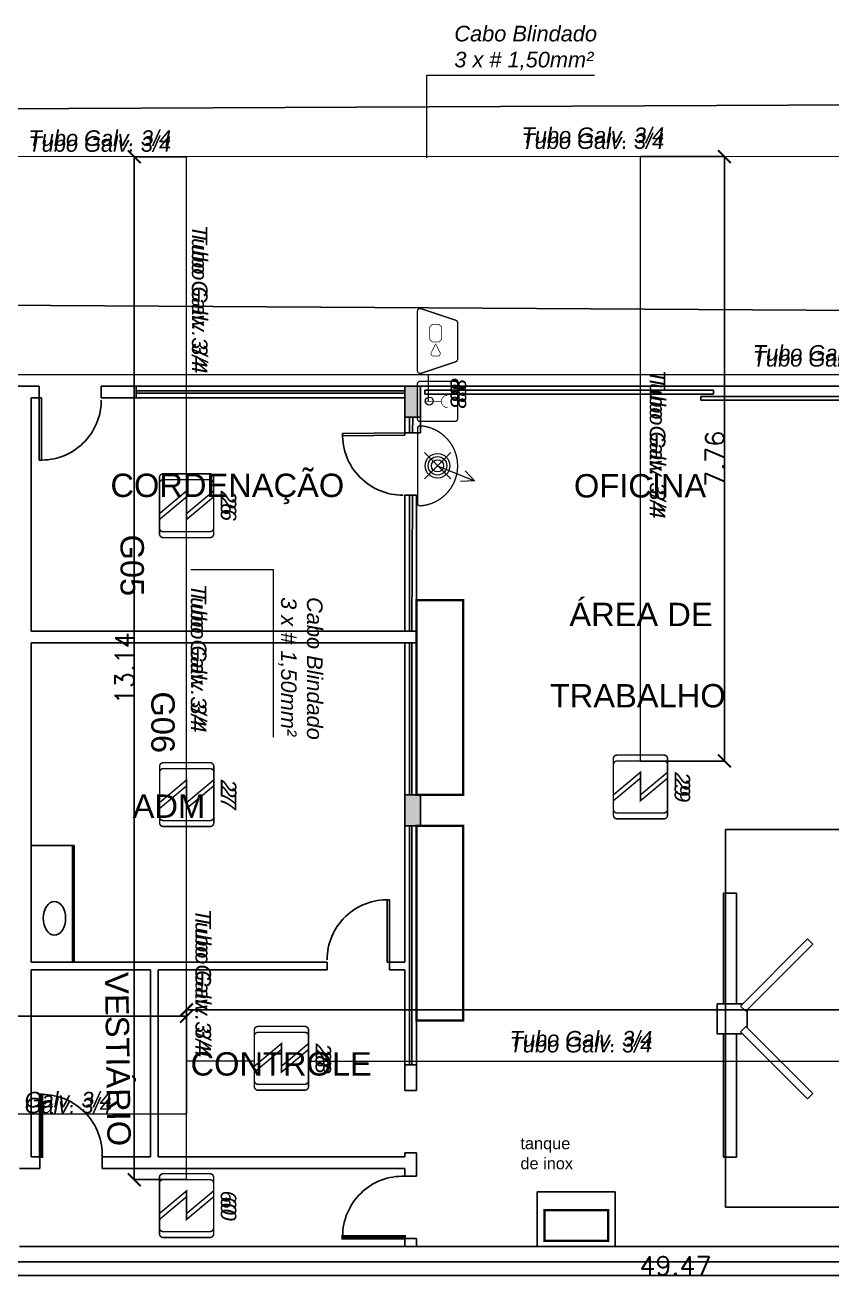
# Model space of a CAD drawing. Header units: metres. Extents: x -331 to 2982, y 362 to 2539.
# Drawn here: x 2914.43 to 2924.8, y 1408.17 to 1424.24 of the extents above; entities that cross this region are included whole.
import ezdxf
from ezdxf.enums import TextEntityAlignment as Align

# ---------------------------------------------------------------- set-up
doc = ezdxf.new("R2010")
doc.units = ezdxf.units.M
doc.layers.get('0').update_dxf_attribs({"color": 251})
doc.layers.get('Defpoints').update_dxf_attribs({"color": 251})
for name, color, linetype in [('CX', 251, 'Continuous'), ('DET. FUMAÇA', 1, 'Continuous'), ('Div', 251, 'Continuous'), ('Pis', 251, 'Continuous')]:
    doc.layers.add(name, color=color, linetype=linetype)
doc.styles.add('ARIAL', font='arial.ttf')
doc.styles.add('COTA', font='simplex.shx')
doc.styles.add('DESTAQUE', font='arial.ttf', dxfattribs={"height": 0.4})
doc.styles.get("Standard").update_dxf_attribs({"font": 'arial.ttf', "height": 0.3})
doc.styles.add('style2', font='arial.ttf', dxfattribs={"height": 0.45})
doc.dimstyles.new('EXEC_75', dxfattribs={"dimscale": 75, "dimtxt": 0.0032, "dimasz": 0.0022, "dimexe": 0, "dimexo": 0, "dimgap": 5e-05, "dimtad": 1, "dimzin": 4, "dimdsep": 46, "dimtxsty": 'COTA', "dimblk": 'ARCHTICK', "dimcen": 0, "dimclrd": 1, "dimclre": 1, "dimclrt": 2, "dimazin": 0, "dimtfac": 1, "dimtix": 1, "dimtmove": 2, "dimatfit": 3, "dimldrblk": 'DOT', "dimfxl": 1, "dimtvp": 1, "dimtolj": 1, "dimtzin": 0, "dimarcsym": 0})

# ---------------------------------------------------------------- blocks, each defined once
blk = doc.blocks.new('porta .8')
at = {"layer": 'CX', "ltscale": 8}
blk.add_lwpolyline([(0.03, 0), (0, 0), (0, 0.8), (0.03, 0.8)], close=True, dxfattribs=at)
at = {"layer": 'CX', "color": 1, "ltscale": 8}
blk.add_arc((0.029, 0.03), 0.771, 0, 92.1894, dxfattribs=at)
blk = doc.blocks.new('Detector de fumaça')
at = {"layer": 'DET. FUMAÇA', "linetype": 'Continuous', "lineweight": 15, "const_width": 0.0187}
blk.add_lwpolyline([(774.599, 539.816), (775.249, 539.816, -0.414214), (775.296, 539.769), (775.296, 539.167, -0.414214), (775.249, 539.12), (774.599, 539.12, -0.414214), (774.553, 539.167), (774.553, 539.769, -0.414214)], format="xyb", close=True, dxfattribs=at)
blk.add_lwpolyline([(774.773, 539.816), (775.064, 539.468), (774.773, 539.468), (775.064, 539.12)], dxfattribs=at)
blk = doc.blocks.new('WEW')
at = {"color": 1, "lineweight": 0, "true_color": 0xe60000}
for p, q in [((1781.244, 994.005), (1781.439, 994.482)), ((1781.439, 994.482), (1781.308, 994.36)), ((1781.439, 994.482), (1781.447, 994.302)), ((1781.075, 994.175), (1781.413, 993.836)), ((1781.413, 994.175), (1781.075, 993.836))]:
    blk.add_line(p, q, dxfattribs=at)
at = {"color": 1, "true_color": 0xe60000, "const_width": 0.0172}
for points in [[(1779.259, 993.747), (1780.023, 993.747, 0.511918), (1780.056, 993.793), (1779.907, 994.24, 0.322823), (1779.874, 994.263), (1779.408, 994.263, 0.322823), (1779.375, 994.24), (1779.226, 993.793, 0.511918)], [(1780.193, 994.263), (1780.641, 994.263, -0.414214), (1780.675, 994.229), (1780.675, 993.782, -0.414214), (1780.641, 993.747), (1780.193, 993.747, -0.414214), (1780.159, 993.782), (1780.159, 994.229, -0.414214)], [(1780.764, 993.748), (1781.724, 993.748, 0.435311), (1781.759, 993.784, 0.930949), (1780.73, 993.784, 0.435311)]]:
    blk.add_lwpolyline(points, format="xyb", close=True, dxfattribs=at)
at = {"color": 1, "true_color": 0xe60000, "const_width": 0.0086}
for points in [[(1780.336, 994.135), (1780.338, 994.117), (1780.344, 994.099), (1780.351, 994.088), (1780.365, 994.073), (1780.373, 994.067), (1780.386, 994.06), (1780.397, 994.057), (1780.413, 994.055), (1780.421, 994.055), (1780.431, 994.056), (1780.45, 994.062), (1780.464, 994.07), (1780.477, 994.082), (1780.488, 994.096), (1780.494, 994.11), (1780.497, 994.122), (1780.498, 994.13), (1780.498, 994.136)], [(1780.417, 993.837), (1780.417, 994.055)]]:
    blk.add_lwpolyline(points, dxfattribs=at)
for points in [[(1779.463, 994.06), (1779.617, 994.06), (1779.652, 994.026), (1779.652, 993.936), (1779.617, 993.902), (1779.463, 993.902), (1779.428, 993.936), (1779.428, 994.026)], [(1779.832, 993.936), (1779.832, 994.026), (1779.802, 994.044), (1779.679, 993.981), (1779.802, 993.918)]]:
    blk.add_lwpolyline(points, close=True, dxfattribs=at)
at = {"color": 1, "lineweight": 0, "true_color": 0xe60000}
for radius in [0.158, 0.119, 0.0774]:
    blk.add_circle((1781.244, 994.005), radius, dxfattribs=at)
blk = doc.blocks.new('derw')
at = {"layer": 'Div', "color": 2, "linetype": 'Continuous', "lineweight": 15}
blk.add_lwpolyline([(814.419, 2191.53), (814.419, 2192.589), (816.571, 2192.589)], dxfattribs=at)
at = {"layer": 'Div', "color": 2, "linetype": 'Continuous', "lineweight": 15, "insert": (814.772, 2193.224), "char_height": 0.2, "attachment_point": 1}
blk.add_mtext_dynamic_manual_height_columns('{\\fArial|b0|i1|c0|p34;Cabo Blindado \\P3 x # 1,50mm²}', width=13.3188, gutter_width=2.5, heights=[0], dxfattribs=at)
blk = doc.blocks.new('_ARCHTICK')
at = {"color": 0, "linetype": 'ByBlock', "const_width": 0.15}
blk.add_lwpolyline([(-0.5, -0.5), (0.5, 0.5)], dxfattribs=at)
blk = doc.blocks.new('*D131')
at = {"color": 1, "linetype": 'Continuous', "lineweight": -2, "transparency": 16777216}
for p, q in [((2898.053, 1407.716), (2898.053, 1408.178)), ((2947.522, 1408.178), (2898.053, 1408.178)), ((2947.522, 1407.716), (2947.522, 1408.178))]:
    blk.add_line(p, q, dxfattribs=at)
at = {"layer": 'Defpoints', "color": 0, "transparency": 16777216}
for p in [(2898.053, 1408.178), (2898.053, 1407.716), (2947.522, 1407.716)]:
    blk.add_point(p, dxfattribs=at)
at = {"color": 1, "lineweight": -2, "transparency": 16777216, "xscale": 0.165, "yscale": 0.165, "zscale": 0.165, "rotation": 180}
blk.add_blockref('_ARCHTICK', (2898.053, 1408.178), dxfattribs=at)
at = {"color": 1, "lineweight": -2, "transparency": 16777216, "xscale": 0.165, "yscale": 0.165, "zscale": 0.165}
blk.add_blockref('_ARCHTICK', (2947.522, 1408.178), dxfattribs=at)
at = {"color": 2, "lineweight": 15, "transparency": 16777216, "insert": (2922.787, 1408.302), "char_height": 0.24, "attachment_point": 5, "style": 'COTA'}
blk.add_mtext('\\A1;49.47', dxfattribs=at)
blk = doc.blocks.new('_Dot')
at = {"color": 0, "linetype": 'ByBlock', "lineweight": -2}
blk.add_line((-0.5, 0), (-1, 0), dxfattribs=at)
at = {"color": 0, "linetype": 'ByBlock', "const_width": 0.5}
blk.add_lwpolyline([(-0.25, 0, 1), (0.25, 0, 1)], format="xyb", close=True, dxfattribs=at)
blk = doc.blocks.new('*D132')
at = {"color": 1, "linetype": 'Continuous', "lineweight": -2, "transparency": 16777216}
for p, q in [((2916.507, 1410.928), (2916.507, 1411.589)), ((2916.507, 1411.589), (2937.716, 1411.589)), ((2937.716, 1410.928), (2937.716, 1411.589))]:
    blk.add_line(p, q, dxfattribs=at)
at = {"layer": 'Defpoints', "color": 0, "transparency": 16777216}
for p in [(2937.716, 1411.589), (2916.507, 1410.928), (2937.716, 1410.928)]:
    blk.add_point(p, dxfattribs=at)
at = {"color": 1, "lineweight": -2, "transparency": 16777216, "xscale": 0.165, "yscale": 0.165, "zscale": 0.165, "rotation": 180}
blk.add_blockref('_ARCHTICK', (2916.507, 1411.589), dxfattribs=at)
at = {"color": 1, "lineweight": -2, "transparency": 16777216, "xscale": 0.165, "yscale": 0.165, "zscale": 0.165}
blk.add_blockref('_ARCHTICK', (2937.716, 1411.589), dxfattribs=at)
at = {"color": 2, "lineweight": 15, "transparency": 16777216, "insert": (2927.112, 1411.712), "char_height": 0.24, "attachment_point": 5, "style": 'COTA'}
blk.add_mtext('\\A1;21.21', dxfattribs=at)
blk = doc.blocks.new('*D133')
at = {"color": 1, "linetype": 'Continuous', "lineweight": -2, "transparency": 16777216}
for p, q in [((2922.338, 1422.548), (2923.417, 1422.548)), ((2923.417, 1414.784), (2923.417, 1422.548)), ((2922.338, 1414.784), (2923.417, 1414.784))]:
    blk.add_line(p, q, dxfattribs=at)
at = {"layer": 'Defpoints', "color": 0, "transparency": 16777216}
for p in [(2922.338, 1422.548), (2923.417, 1422.548), (2922.338, 1414.784)]:
    blk.add_point(p, dxfattribs=at)
at = {"color": 1, "lineweight": -2, "transparency": 16777216, "xscale": 0.165, "yscale": 0.165, "zscale": 0.165}
for p, rotation in [((2923.417, 1422.548), 90), ((2923.417, 1414.784), 270)]:
    blk.add_blockref('_ARCHTICK', p, dxfattribs=dict(at, rotation=rotation))
at = {"color": 2, "lineweight": 15, "transparency": 16777216, "insert": (2923.293, 1418.666), "char_height": 0.24, "attachment_point": 5, "rotation": 90, "style": 'COTA'}
blk.add_mtext('\\A1;7.76', dxfattribs=at)
blk = doc.blocks.new('*D134')
at = {"color": 1, "linetype": 'Continuous', "lineweight": -2, "transparency": 16777216}
for p, q in [((2916.507, 1422.546), (2915.835, 1422.546)), ((2915.835, 1422.546), (2915.835, 1409.407)), ((2916.507, 1409.407), (2915.835, 1409.407))]:
    blk.add_line(p, q, dxfattribs=at)
at = {"layer": 'Defpoints', "color": 0, "transparency": 16777216}
for p in [(2916.507, 1422.546), (2915.835, 1409.407), (2916.507, 1409.407)]:
    blk.add_point(p, dxfattribs=at)
at = {"color": 1, "lineweight": -2, "transparency": 16777216, "xscale": 0.165, "yscale": 0.165, "zscale": 0.165}
for p, rotation in [((2915.835, 1422.546), 90), ((2915.835, 1409.407), 270)]:
    blk.add_blockref('_ARCHTICK', p, dxfattribs=dict(at, rotation=rotation))
at = {"color": 2, "lineweight": 15, "transparency": 16777216, "insert": (2915.711, 1415.977), "char_height": 0.24, "attachment_point": 5, "rotation": 90, "style": 'COTA'}
blk.add_mtext('\\A1;13.14', dxfattribs=at)
blk = doc.blocks.new('*D137')
at = {"color": 1, "linetype": 'Continuous', "lineweight": -2, "transparency": 16777216}
for p, q in [((2928.01, 1423.227), (2881.415, 1423.009)), ((2928.013, 1422.617), (2928.01, 1423.227)), ((2881.418, 1422.399), (2881.415, 1423.009))]:
    blk.add_line(p, q, dxfattribs=at)
at = {"layer": 'Defpoints', "color": 0, "transparency": 16777216}
for p in [(2881.415, 1423.009), (2928.013, 1422.617), (2881.418, 1422.399)]:
    blk.add_point(p, dxfattribs=at)
at = {"color": 1, "lineweight": -2, "transparency": 16777216, "xscale": 0.165, "yscale": 0.165, "zscale": 0.165}
for p, rotation in [((2928.01, 1423.227), 0.2676024651313921), ((2881.415, 1423.009), 180.2676024651314)]:
    blk.add_blockref('_ARCHTICK', p, dxfattribs=dict(at, rotation=rotation))
at = {"color": 2, "lineweight": 15, "transparency": 16777216, "insert": (2904.712, 1423.242), "char_height": 0.24, "attachment_point": 5, "rotation": 0.2676, "style": 'COTA'}
blk.add_mtext('\\A1;46.60', dxfattribs=at)
blk = doc.blocks.new('*D142')
at = {"color": 1, "linetype": 'Continuous', "lineweight": -2, "transparency": 16777216}
for p, q in [((2881.964, 1419.745), (2881.97, 1420.829)), ((2881.97, 1420.829), (2939.157, 1420.487)), ((2939.15, 1419.403), (2939.157, 1420.487))]:
    blk.add_line(p, q, dxfattribs=at)
at = {"layer": 'Defpoints', "color": 0, "transparency": 16777216}
for p in [(2939.157, 1420.487), (2881.964, 1419.745), (2939.15, 1419.403)]:
    blk.add_point(p, dxfattribs=at)
at = {"color": 1, "lineweight": -2, "transparency": 16777216, "xscale": 0.165, "yscale": 0.165, "zscale": 0.165}
for p, rotation in [((2881.97, 1420.829), 179.6570397926686), ((2939.157, 1420.487), 359.6570397926686)]:
    blk.add_blockref('_ARCHTICK', p, dxfattribs=dict(at, rotation=rotation))
at = {"color": 2, "lineweight": 15, "transparency": 16777216, "insert": (2910.564, 1420.782), "char_height": 0.24, "attachment_point": 5, "rotation": 359.657, "style": 'COTA'}
blk.add_mtext('\\A1;57.19', dxfattribs=at)
blk = doc.blocks.new('*D154')
at = {"color": 1, "linetype": 'Continuous', "lineweight": -2, "transparency": 16777216}
for p, q in [((2906.81, 1410.254), (2906.81, 1411.506)), ((2906.81, 1411.506), (2916.507, 1411.506)), ((2916.507, 1410.254), (2916.507, 1411.506))]:
    blk.add_line(p, q, dxfattribs=at)
at = {"layer": 'Defpoints', "color": 0, "transparency": 16777216}
for p in [(2916.507, 1411.506), (2906.81, 1410.254), (2916.507, 1410.254)]:
    blk.add_point(p, dxfattribs=at)
at = {"color": 1, "lineweight": -2, "transparency": 16777216, "xscale": 0.165, "yscale": 0.165, "zscale": 0.165, "rotation": 180}
blk.add_blockref('_ARCHTICK', (2906.81, 1411.506), dxfattribs=at)
at = {"color": 1, "lineweight": -2, "transparency": 16777216, "xscale": 0.165, "yscale": 0.165, "zscale": 0.165}
blk.add_blockref('_ARCHTICK', (2916.507, 1411.506), dxfattribs=at)
at = {"color": 2, "lineweight": 15, "transparency": 16777216, "insert": (2911.659, 1411.63), "char_height": 0.24, "attachment_point": 5, "style": 'COTA'}
blk.add_mtext('\\A1;9.70', dxfattribs=at)
blk = doc.blocks.new('PILAR')
for p, q in [((-0.1, 0.2), (0.1, 0.2)), ((-0.1, -0.2), (-0.1, 0.2)), ((0.1, 0.2), (0.1, -0.2)), ((0.1, -0.2), (-0.1, -0.2))]:
    blk.add_line(p, q)
blk.add_solid([(-0.1, -0.2), (-0.1, 0.2), (0.1, -0.2), (0.1, 0.2)])

msp = doc.modelspace()

# ---------------------------------------------------------------- linework, layer by layer
at = {"lineweight": 0}
for p, q in [((2919.569, 1419.497), (2919.569, 1419.547)), ((2919.312, 1419.2), (2919.312, 1419.157)), ((2896.868, 1408.35), (2944.568, 1408.35))]:
    msp.add_line(p, q, dxfattribs=at)
at = {"layer": 'DET. FUMAÇA', "color": 3, "linetype": 'Continuous', "lineweight": 15}
msp.add_line((2919.615, 1419.404), (2919.615, 1419.745), dxfattribs=at)
msp.add_lwpolyline([(2939.15, 1419.399), (2939.15, 1419.745), (2881.964, 1419.745)], dxfattribs=at)
at = {"layer": 'DET. FUMAÇA', "color": 2, "linetype": 'Continuous', "lineweight": 15}
msp.add_circle((2919.625, 1419.407), 0.0504, dxfattribs=at)
at = {"layer": 'Div', "color": 150, "linetype": 'Continuous', "lineweight": 0}
for p, q in [((2928.013, 1422.549), (2881.765, 1422.539)), ((2916.507, 1409.407), (2916.507, 1422.546)), ((2922.338, 1414.784), (2922.338, 1422.548)), ((2917.378, 1410.928), (2916.507, 1410.928)), ((2918.074, 1410.928), (2937.716, 1410.928)), ((2906.81, 1410.254), (2916.507, 1410.254))]:
    msp.add_line(p, q, dxfattribs=at)
at = {"layer": 'Pis'}
for p, q in [((2904.362, 1419.6), (2914.612, 1419.6)), ((2914.612, 1419.6), (2914.612, 1419.45)), ((2915.412, 1419.6), (2915.412, 1419.45)), ((2915.412, 1419.6), (2919.312, 1419.6)), ((2915.86, 1419.6), (2915.86, 1419.45)), ((2919.512, 1419.6), (2927.012, 1419.6)), ((2914.512, 1419.45), (2914.512, 1416.45)), ((2914.512, 1419.45), (2914.612, 1419.45)), ((2915.412, 1419.45), (2917.512, 1419.45)), ((2919.312, 1419.538), (2915.86, 1419.538)), ((2919.312, 1419.51), (2915.86, 1419.51)), ((2917.512, 1419.45), (2919.312, 1419.45)), ((2919.569, 1419.497), (2919.569, 1419.547)), ((2923.278, 1419.547), (2919.569, 1419.547)), ((2923.278, 1419.497), (2919.569, 1419.497)), ((2923.115, 1419.418), (2923.115, 1419.468)), ((2926.805, 1419.468), (2923.115, 1419.468)), ((2926.805, 1419.418), (2923.115, 1419.418)), ((2923.278, 1419.497), (2923.278, 1419.547)), ((2919.312, 1419.2), (2919.312, 1419.157)), ((2919.312, 1419.2), (2919.312, 1419)), ((2919.372, 1419.2), (2919.372, 1419)), ((2919.412, 1419.2), (2919.411, 1419)), ((2919.512, 1419), (2919.512, 1419.2)), ((2919.312, 1419), (2919.512, 1419)), ((2919.312, 1418.2), (2919.312, 1416.45)), ((2919.312, 1418.2), (2919.462, 1418.2)), ((2919.372, 1418.2), (2919.372, 1416.45)), ((2919.408, 1418.2), (2919.402, 1416.45)), ((2919.462, 1418.2), (2919.462, 1416.45)), ((2919.462, 1416.85), (2919.462, 1416.3)), ((2914.512, 1416.45), (2919.462, 1416.45)), ((2914.512, 1416.3), (2919.462, 1416.3)), ((2914.512, 1416.3), (2914.512, 1413.565)), ((2919.312, 1416.3), (2919.312, 1413.95)), ((2919.372, 1416.3), (2919.372, 1414.35)), ((2919.402, 1416.3), (2919.402, 1414.35)), ((2919.462, 1416.3), (2919.462, 1414.35)), ((2919.312, 1413.95), (2919.312, 1412.2)), ((2919.372, 1413.95), (2919.372, 1410.88)), ((2919.402, 1410.88), (2919.402, 1413.95)), ((2919.462, 1410.88), (2919.462, 1413.95)), ((2919.462, 1411.45), (2919.462, 1413.95)), ((2926.43, 1413.905), (2923.43, 1413.905)), ((2923.43, 1413.905), (2923.43, 1409.055)), ((2914.512, 1413.7), (2915.062, 1413.7)), ((2915.041, 1413.7), (2915.041, 1412.2)), ((2915.062, 1413.7), (2915.062, 1412.2)), ((2914.512, 1413.565), (2914.512, 1412.2)), ((2923.57, 1413.088), (2923.403, 1413.088)), ((2923.403, 1413.088), (2923.403, 1411.665)), ((2923.57, 1411.665), (2923.57, 1413.088)), ((2924.484, 1412.499), (2923.622, 1411.637)), ((2923.69, 1411.569), (2924.552, 1412.431)), ((2924.552, 1412.431), (2924.484, 1412.499)), ((2914.512, 1412.2), (2918.312, 1412.2)), ((2918.312, 1412.2), (2918.312, 1412.1)), ((2919.112, 1412.2), (2919.312, 1412.2)), ((2919.112, 1412.2), (2919.112, 1412.1)), ((2914.512, 1412.1), (2914.512, 1409.7)), ((2914.512, 1412.1), (2916.042, 1412.1)), ((2916.042, 1412.1), (2916.042, 1409.7)), ((2916.142, 1412.1), (2918.312, 1412.1)), ((2916.142, 1412.1), (2916.142, 1409.7)), ((2919.112, 1412.1), (2919.312, 1412.1)), ((2919.312, 1412.1), (2919.312, 1410.88)), ((2923.323, 1411.279), (2923.323, 1411.665)), ((2923.323, 1411.665), (2923.65, 1411.665)), ((2923.622, 1411.637), (2923.69, 1411.569)), ((2923.71, 1411.588), (2923.71, 1411.356)), ((2923.65, 1411.279), (2923.323, 1411.279)), ((2923.403, 1411.279), (2923.403, 1409.696)), ((2923.57, 1409.696), (2923.57, 1411.279)), ((2923.622, 1411.307), (2923.69, 1411.375)), ((2924.484, 1410.445), (2923.622, 1411.307)), ((2923.69, 1411.375), (2924.552, 1410.513)), ((2919.312, 1410.88), (2919.462, 1410.88)), ((2919.312, 1410.88), (2919.312, 1410.55)), ((2919.462, 1410.88), (2919.462, 1410.55)), ((2919.312, 1410.55), (2919.462, 1410.55)), ((2924.552, 1410.513), (2924.484, 1410.445)), ((2914.512, 1409.7), (2914.652, 1409.7)), ((2914.622, 1409.7), (2914.622, 1409.55)), ((2916.042, 1409.7), (2915.422, 1409.7)), ((2915.422, 1409.7), (2915.422, 1409.55)), ((2916.142, 1409.7), (2919.312, 1409.7)), ((2919.312, 1409.75), (2919.462, 1409.75)), ((2919.312, 1409.75), (2919.312, 1409.7)), ((2919.462, 1409.75), (2919.462, 1409.55)), ((2923.403, 1409.696), (2923.57, 1409.696)), ((2914.362, 1409.55), (2914.622, 1409.55)), ((2915.422, 1409.55), (2919.312, 1409.55)), ((2919.312, 1409.45), (2919.312, 1409.55)), ((2919.312, 1409.45), (2919.462, 1409.45)), ((2919.462, 1409.55), (2919.462, 1409.45)), ((2921.013, 1408.55), (2921.013, 1409.25)), ((2921.013, 1409.25), (2922.013, 1409.25)), ((2922.013, 1408.55), (2922.013, 1409.25)), ((2923.43, 1409.055), (2926.43, 1409.055)), ((2919.312, 1408.65), (2919.462, 1408.65)), ((2919.312, 1408.65), (2919.312, 1408.55)), ((2919.462, 1408.65), (2919.462, 1408.55)), ((2914.362, 1408.55), (2917.662, 1408.55)), ((2917.662, 1408.55), (2926.833, 1408.55)), ((2896.868, 1408.35), (2944.568, 1408.35))]:
    msp.add_line(p, q, dxfattribs=at)
at = {"layer": 'Pis', "const_width": 0.03}
for points in [[(2919.462, 1414.35), (2920.062, 1414.35), (2920.062, 1416.85), (2919.462, 1416.85)], [(2919.462, 1411.45), (2920.062, 1411.45), (2920.062, 1413.95), (2919.462, 1413.95)], [(2914.622, 1409.7), (2914.652, 1409.7), (2914.652, 1410.5), (2914.622, 1410.5)], [(2921.923, 1408.621), (2921.923, 1409.015), (2921.104, 1409.015), (2921.104, 1408.621)], [(2919.312, 1408.65), (2919.312, 1408.68), (2918.512, 1408.68), (2918.512, 1408.65)]]:
    msp.add_lwpolyline(points, close=True, dxfattribs=at)
at = {"layer": 'Pis'}
for centre, start, end in [((2914.652, 1409.73), 357.8106, 90), ((2919.283, 1408.68), 87.8106, 180)]:
    msp.add_arc(centre, 0.771, start, end, dxfattribs=at)
msp.add_ellipse((2914.809, 1412.764), major_axis=(0, 0.215), ratio=0.672727, dxfattribs=at)

# ---------------------------------------------------------------- block references
at = {"lineweight": 0, "rotation": 270}
msp.add_blockref('WEW', (1925.726, 3199.82), dxfattribs=at)
at = {"lineweight": 0, "xscale": -1, "rotation": 180}
msp.add_blockref('porta .8', (2914.612, 1419.45), dxfattribs=at)
at = {"layer": 'DET. FUMAÇA', "linetype": 'Continuous', "lineweight": 0, "rotation": 270}
for p in [(2377.039, 2193.026), (2377.039, 2192.95), (2377.041, 2189.315), (2382.87, 2189.413), (2382.87, 2189.337), (2377.041, 2189.239), (2378.258, 2185.928), (2378.258, 2185.852), (2377.039, 2184.036), (2377.039, 2183.96)]:
    msp.add_blockref('Detector de fumaça', p, dxfattribs=at)
at = {"layer": 'Div', "color": 150, "linetype": 'Continuous', "lineweight": 15}
msp.add_blockref('derw', (2105.175, -768.997), dxfattribs=at)
at = {"layer": 'Div', "color": 150, "linetype": 'Continuous', "lineweight": 15, "rotation": 270}
msp.add_blockref('derw', (725.03, 2231.661), dxfattribs=at)
at = {"layer": 'Pis'}
for p in [(2919.412, 1419.4), (2919.412, 1414.15)]:
    msp.add_blockref('PILAR', p, dxfattribs=at)
at = {"layer": 'Pis', "xscale": -1}
for p, rotation in [((2914.612, 1419.45), 180), ((2919.312, 1419), 90.69204030071563)]:
    msp.add_blockref('porta .8', p, dxfattribs=dict(at, rotation=rotation))
msp.add_blockref('porta .8', (2919.112, 1412.2), dxfattribs=at)

# ---------------------------------------------------------------- texts
at = {"layer": 'Div', "color": 2, "linetype": 'Continuous', "lineweight": 0, "char_height": 0.2, "attachment_point": 1}
for insert in [(2914.476, 1422.885), (2914.476, 1422.809), (2920.81, 1422.922), (2920.81, 1422.846), (2923.781, 1420.126), (2923.781, 1420.05), (2920.658, 1411.317), (2920.658, 1411.241), (2913.713, 1410.535), (2913.713, 1410.459)]:
    msp.add_mtext_dynamic_manual_height_columns('{\\fArial|b0|i1|c0|p34;Tubo Galv. 3/4 }', width=13.3188, gutter_width=2.5, heights=[0], dxfattribs=dict(at, insert=insert))
at = {"layer": 'Div', "color": 2, "linetype": 'Continuous', "lineweight": 0, "char_height": 0.2, "attachment_point": 1, "rotation": 270}
for insert in [(2916.776, 1421.67), (2916.776, 1421.594), (2922.658, 1419.807), (2922.658, 1419.731), (2916.762, 1417.058), (2916.762, 1416.982), (2916.821, 1412.886), (2916.821, 1412.81)]:
    msp.add_mtext_dynamic_manual_height_columns('{\\fArial|b0|i1|c0|p34;Tubo Galv. 3/4 }', width=13.3188, gutter_width=2.5, heights=[0], dxfattribs=dict(at, insert=insert))
at = {"layer": 'Div', "color": 3, "linetype": 'Continuous', "lineweight": 0, "char_height": 0.2, "attachment_point": 1, "rotation": 270}
for s, insert in [('{\\fArial|b0|i1|c0|p34;88}', (2920.099, 1419.703)), ('{\\fArial|b0|i1|c0|p34;88}', (2920.099, 1419.627)), ('{\\fArial|b0|i1|c0|p34;26}', (2917.146, 1418.255)), ('{\\fArial|b0|i1|c0|p34;26}', (2917.146, 1418.179)), ('{\\fArial|b0|i1|c0|p34;29}', (2922.976, 1414.642)), ('{\\fArial|b0|i1|c0|p34;27}', (2917.147, 1414.545)), ('{\\fArial|b0|i1|c0|p34;27}', (2917.147, 1414.469)), ('{\\fArial|b0|i1|c0|p34;29}', (2922.976, 1414.566)), ('{\\fArial|b0|i1|c0|p34;28}', (2918.364, 1411.157)), ('{\\fArial|b0|i1|c0|p34;28}', (2918.364, 1411.081)), ('{\\fArial|b0|i1|c0|p34;60}', (2917.146, 1409.266)), ('{\\fArial|b0|i1|c0|p34;60}', (2917.146, 1409.19))]:
    msp.add_mtext_dynamic_manual_height_columns(s, width=13.3188, gutter_width=2.5, heights=[0], dxfattribs=dict(at, insert=insert))
at = {"layer": 'Pis'}
for s, height, rotation, style, p in [('CORDENAÇÃO', 0.3, 360, 'DESTAQUE', (2915.529, 1418.175)), ('OFICINA', 0.3, 360, 'DESTAQUE', (2921.483, 1418.169)), ('ÁREA DE', 0.3, 360, 'DESTAQUE', (2921.425, 1416.517)), ('TRABALHO', 0.3, 360, 'DESTAQUE', (2921.174, 1415.473)), ('ADM', 0.3, 360, 'DESTAQUE', (2915.815, 1414.054)), ('VESTIÁRIO', 0.3, 270.881, 'DESTAQUE', (2915.458, 1412.07)), ('CONTROLE', 0.3, 360, 'DESTAQUE', (2916.558, 1410.744)), ('tanque', 0.15, 360, 'style2', (2920.796, 1409.798)), ('de inox', 0.15, 360, 'style2', (2920.796, 1409.541))]:
    msp.add_text(s, height=height, rotation=rotation, dxfattribs=dict(at, style=style)).set_placement(p)
at = {"layer": 'Pis', "style": 'ARIAL'}
for s, p in [('G05', (2915.659, 1417.297)), ('G06', (2916.054, 1415.282))]:
    msp.add_text(s, height=0.3, rotation=270, dxfattribs=at).set_placement(p, align=Align.CENTER)

# ---------------------------------------------------------------- dimensions: what is measured, and where the dimension line sits
at = {"color": 30, "linetype": 'Continuous', "lineweight": 15, "true_color": 0xf8991e}
for p1, p2, distance, picture, middle in [((2928.013, 1422.617), (2881.418, 1422.399), -0.61, '*D137', (2904.712, 1423.242)), ((2916.507, 1422.546), (2916.507, 1409.407), -0.672, '*D134', (2915.711, 1415.977)), ((2922.338, 1414.784), (2922.338, 1422.548), -1.079, '*D133', (2923.293, 1418.666)), ((2881.964, 1419.745), (2939.15, 1419.403), 1.084, '*D142', (2910.564, 1420.782)), ((2916.507, 1410.928), (2937.716, 1410.928), 0.661, '*D132', (2927.112, 1411.712)), ((2947.522, 1407.716), (2898.053, 1407.716), -0.462, '*D131', (2922.787, 1408.302))]:
    dim = msp.add_aligned_dim(p1=p1, p2=p2, distance=distance, dimstyle='EXEC_75', dxfattribs=at)
    dim.commit()
    dim.dimension.update_dxf_attribs({"geometry": picture, "text_midpoint": middle})
dim = msp.add_linear_dim(base=(2916.507, 1411.506), p1=(2906.81, 1410.254), p2=(2916.507, 1410.254), dimstyle='EXEC_75', dxfattribs=at)
dim.commit()
dim.dimension.update_dxf_attribs({"geometry": '*D154', "text_midpoint": (2911.659, 1411.63)})

doc.saveas('drawing.dxf')
